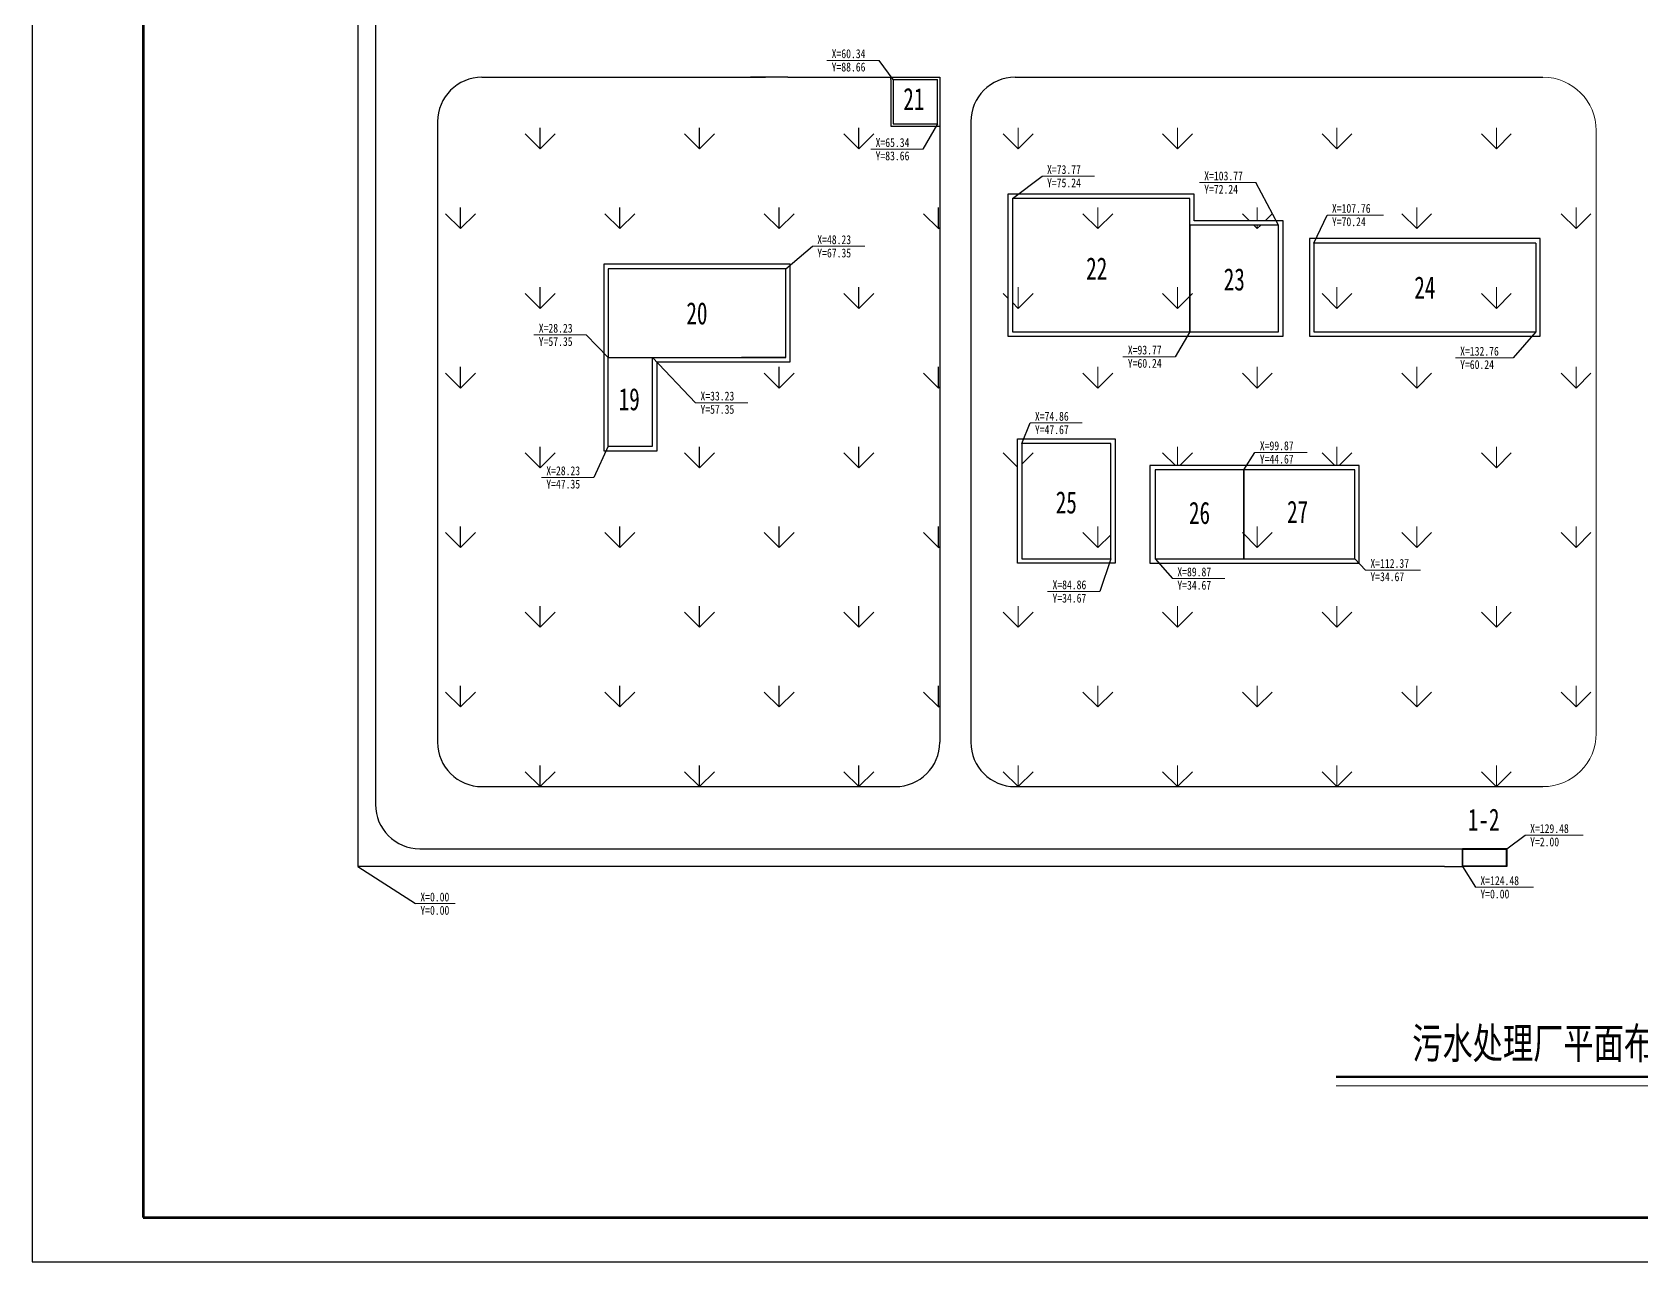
# Model space of a CAD drawing. Header units: millimetres. Extents: x 676 to 2703, y 109 to 703.
# Drawn here: x 675.8 to 1038.4, y 108.5 to 385.5 of the extents above; entities that cross this region are included whole.
import ezdxf
from ezdxf.enums import TextEntityAlignment as Align

# ---------------------------------------------------------------- set-up
doc = ezdxf.new("R2010")
doc.units = ezdxf.units.MM
doc.layers.get('0').update_dxf_attribs({"lineweight": 25})
doc.layers.add('图层5', color=6, linetype='Continuous', lineweight=70, plot=False)
doc.styles.add('Dim_ZB', font='txt', dxfattribs={"width": 0.8})
doc.styles.get("Standard").update_dxf_attribs({"font": 'txt', "bigfont": 'gbcbig.shx'})
doc.dimstyles.new('副本 ISO-25', dxfattribs={"dimtxt": 2.5, "dimasz": 2.5, "dimexe": 2, "dimexo": 2, "dimtad": 1, "dimlfac": 500, "dimtxsty": 'Standard', "dimblk": 'ARCHTICK', "dimcen": 2.5, "dimadec": 0, "dimazin": 0, "dimtfac": 1, "dimtmove": 0, "dimatfit": 3, "dimfxl": 1, "dimarcsym": 0})

# ---------------------------------------------------------------- blocks, each defined once
blk = doc.blocks.new('_ArchTick')
at = {"color": 0, "linetype": 'ByBlock', "const_width": 0.15}
blk.add_lwpolyline([(-0.5, -0.5), (0.5, 0.5)], dxfattribs=at)
blk = doc.blocks.new('*U16')
at = {"lineweight": 0}
blk.add_line((0, 0), (8.97, 0), dxfattribs=at)
at = {"lineweight": 0, "style": 'Dim_ZB', "width": 0.8}
blk.add_text(' X=0.00 ', height=2, dxfattribs=at).set_placement((0, 0.5))
blk.add_text(' Y=0.00 ', height=2, dxfattribs=at).set_placement((0, -0.5), align=Align.TOP_LEFT)
blk = doc.blocks.new('*U17')
at = {"lineweight": 0}
blk.add_line((0, 0), (13.02, 0), dxfattribs=at)
at = {"lineweight": 0, "style": 'Dim_ZB', "width": 0.8}
blk.add_text(' X=124.48 ', height=2, dxfattribs=at).set_placement((0, 0.5))
blk.add_text(' Y=0.00 ', height=2, dxfattribs=at).set_placement((0, -0.5), align=Align.TOP_LEFT)
blk = doc.blocks.new('*U18')
at = {"lineweight": 0}
blk.add_line((0, 0), (13.02, 0), dxfattribs=at)
at = {"lineweight": 0, "style": 'Dim_ZB', "width": 0.8}
blk.add_text(' X=129.48 ', height=2, dxfattribs=at).set_placement((0, 0.5))
blk.add_text(' Y=2.00 ', height=2, dxfattribs=at).set_placement((0, -0.5), align=Align.TOP_LEFT)
blk = doc.blocks.new('*U53')
at = {"lineweight": 0}
blk.add_line((0, 0), (-11.77, 0), dxfattribs=at)
at = {"lineweight": 0, "style": 'Dim_ZB', "width": 0.8}
blk.add_text(' X=60.34 ', height=2, dxfattribs=at).set_placement((-11.77, 0.5))
blk.add_text(' Y=88.66 ', height=2, dxfattribs=at).set_placement((-11.77, -0.5), align=Align.TOP_LEFT)
blk = doc.blocks.new('*U54')
at = {"lineweight": 0}
blk.add_line((0, 0), (-11.77, 0), dxfattribs=at)
at = {"lineweight": 0, "style": 'Dim_ZB', "width": 0.8}
blk.add_text(' X=65.34 ', height=2, dxfattribs=at).set_placement((-11.77, 0.5))
blk.add_text(' Y=83.66 ', height=2, dxfattribs=at).set_placement((-11.77, -0.5), align=Align.TOP_LEFT)
blk = doc.blocks.new('*U55')
at = {"lineweight": 0}
blk.add_line((0, 0), (11.77, 0), dxfattribs=at)
at = {"lineweight": 0, "style": 'Dim_ZB', "width": 0.8}
blk.add_text(' X=48.23 ', height=2, dxfattribs=at).set_placement((0, 0.5))
blk.add_text(' Y=67.35 ', height=2, dxfattribs=at).set_placement((0, -0.5), align=Align.TOP_LEFT)
blk = doc.blocks.new('*U56')
at = {"lineweight": 0}
blk.add_line((0, 0), (11.77, 0), dxfattribs=at)
at = {"lineweight": 0, "style": 'Dim_ZB', "width": 0.8}
blk.add_text(' X=33.23 ', height=2, dxfattribs=at).set_placement((0, 0.5))
blk.add_text(' Y=57.35 ', height=2, dxfattribs=at).set_placement((0, -0.5), align=Align.TOP_LEFT)
blk = doc.blocks.new('*U57')
at = {"lineweight": 0}
blk.add_line((0, 0), (-11.77, 0), dxfattribs=at)
at = {"lineweight": 0, "style": 'Dim_ZB', "width": 0.8}
blk.add_text(' X=28.23 ', height=2, dxfattribs=at).set_placement((-11.77, 0.5))
blk.add_text(' Y=47.35 ', height=2, dxfattribs=at).set_placement((-11.77, -0.5), align=Align.TOP_LEFT)
blk = doc.blocks.new('*U58')
at = {"lineweight": 0}
blk.add_line((0, 0), (-11.77, 0), dxfattribs=at)
at = {"lineweight": 0, "style": 'Dim_ZB', "width": 0.8}
blk.add_text(' X=28.23 ', height=2, dxfattribs=at).set_placement((-11.77, 0.5))
blk.add_text(' Y=57.35 ', height=2, dxfattribs=at).set_placement((-11.77, -0.5), align=Align.TOP_LEFT)
blk = doc.blocks.new('*U59')
at = {"lineweight": 0}
blk.add_line((0, 0), (11.77, 0), dxfattribs=at)
at = {"lineweight": 0, "style": 'Dim_ZB', "width": 0.8}
blk.add_text(' X=73.77 ', height=2, dxfattribs=at).set_placement((0, 0.5))
blk.add_text(' Y=75.24 ', height=2, dxfattribs=at).set_placement((0, -0.5), align=Align.TOP_LEFT)
blk = doc.blocks.new('*U60')
at = {"lineweight": 0}
blk.add_line((0, 0), (-11.77, 0), dxfattribs=at)
at = {"lineweight": 0, "style": 'Dim_ZB', "width": 0.8}
blk.add_text(' X=93.77 ', height=2, dxfattribs=at).set_placement((-11.77, 0.5))
blk.add_text(' Y=60.24 ', height=2, dxfattribs=at).set_placement((-11.77, -0.5), align=Align.TOP_LEFT)
blk = doc.blocks.new('*U61')
at = {"lineweight": 0}
blk.add_line((0, 0), (-12.71, 0), dxfattribs=at)
at = {"lineweight": 0, "style": 'Dim_ZB', "width": 0.8}
blk.add_text(' X=103.77 ', height=2, dxfattribs=at).set_placement((-12.71, 0.5))
blk.add_text(' Y=72.24 ', height=2, dxfattribs=at).set_placement((-12.71, -0.5), align=Align.TOP_LEFT)
blk = doc.blocks.new('*U62')
at = {"lineweight": 0}
blk.add_line((0, 0), (12.71, 0), dxfattribs=at)
at = {"lineweight": 0, "style": 'Dim_ZB', "width": 0.8}
blk.add_text(' X=107.76 ', height=2, dxfattribs=at).set_placement((0, 0.5))
blk.add_text(' Y=70.24 ', height=2, dxfattribs=at).set_placement((0, -0.5), align=Align.TOP_LEFT)
blk = doc.blocks.new('*U63')
at = {"lineweight": 0}
blk.add_line((0, 0), (-13.02, 0), dxfattribs=at)
at = {"lineweight": 0, "style": 'Dim_ZB', "width": 0.8}
blk.add_text(' X=132.76 ', height=2, dxfattribs=at).set_placement((-13.02, 0.5))
blk.add_text(' Y=60.24 ', height=2, dxfattribs=at).set_placement((-13.02, -0.5), align=Align.TOP_LEFT)
blk = doc.blocks.new('*U64')
at = {"lineweight": 0}
blk.add_line((0, 0), (-11.77, 0), dxfattribs=at)
at = {"lineweight": 0, "style": 'Dim_ZB', "width": 0.8}
blk.add_text(' X=84.86 ', height=2, dxfattribs=at).set_placement((-11.77, 0.5))
blk.add_text(' Y=34.67 ', height=2, dxfattribs=at).set_placement((-11.77, -0.5), align=Align.TOP_LEFT)
blk = doc.blocks.new('*U65')
at = {"lineweight": 0}
blk.add_line((0, 0), (11.77, 0), dxfattribs=at)
at = {"lineweight": 0, "style": 'Dim_ZB', "width": 0.8}
blk.add_text(' X=74.86 ', height=2, dxfattribs=at).set_placement((0, 0.5))
blk.add_text(' Y=47.67 ', height=2, dxfattribs=at).set_placement((0, -0.5), align=Align.TOP_LEFT)
blk = doc.blocks.new('*U66')
at = {"lineweight": 0}
blk.add_line((0, 0), (11.77, 0), dxfattribs=at)
at = {"lineweight": 0, "style": 'Dim_ZB', "width": 0.8}
blk.add_text(' X=89.87 ', height=2, dxfattribs=at).set_placement((0, 0.5))
blk.add_text(' Y=34.67 ', height=2, dxfattribs=at).set_placement((0, -0.5), align=Align.TOP_LEFT)
blk = doc.blocks.new('*U67')
at = {"lineweight": 0}
blk.add_line((0, 0), (11.77, 0), dxfattribs=at)
at = {"lineweight": 0, "style": 'Dim_ZB', "width": 0.8}
blk.add_text(' X=99.87 ', height=2, dxfattribs=at).set_placement((0, 0.5))
blk.add_text(' Y=44.67 ', height=2, dxfattribs=at).set_placement((0, -0.5), align=Align.TOP_LEFT)
blk = doc.blocks.new('*U68')
at = {"lineweight": 0}
blk.add_line((0, 0), (12.39, 0), dxfattribs=at)
at = {"lineweight": 0, "style": 'Dim_ZB', "width": 0.8}
blk.add_text(' X=112.37 ', height=2, dxfattribs=at).set_placement((0, 0.5))
blk.add_text(' Y=34.67 ', height=2, dxfattribs=at).set_placement((0, -0.5), align=Align.TOP_LEFT)

msp = doc.modelspace()

# ---------------------------------------------------------------- hatches: boundary and pattern name
at = {"lineweight": 25}
h = msp.add_hatch(dxfattribs=at)
h.set_pattern_fill('GRASS', color=256, style=0)
h.paths.add_polyline_path([(846.638028, 311.247625), (846.638028, 332.247625), (846.638028, 333.247625), (804.638028, 333.247625), (804.638028, 332.247625), (804.638028, 292.247625), (804.638028, 291.247625), (815.638028, 291.247625), (816.638028, 291.247625), (816.638028, 311.247625), (845.638028, 311.247625)], flags=16)
edge = h.paths.add_edge_path()
edge.add_arc((870.350271, 225.555922), 10, 270, 360)
edge.add_line((841.098475, 215.555922), (870.350271, 215.555922))
edge.add_line((880.350271, 375.374237), (880.350271, 225.555922))
edge.add_line((777.177861, 215.555922), (841.098475, 215.555922))
edge.add_line((767.177861, 365.374237), (767.177861, 225.555922))
edge.add_arc((777.177861, 225.555922), 10, 180, 270)
edge.add_arc((777.177861, 365.374237), 10, 90, 180)
edge.add_line((777.177861, 375.374237), (841.098475, 375.374237))
edge.add_line((851.098475, 375.374237), (880.350271, 375.374237))
edge.add_line((846.098475, 375.374237), (851.098475, 375.374237))
edge.add_line((846.098475, 375.374237), (837.70125, 375.374237))
at = {"lineweight": 0}
h = msp.add_hatch(dxfattribs=at)
h.set_pattern_fill('GRASS', color=256, style=0)
h.paths.add_polyline_path([(1028.315166, 363.374237, 0.4142135624), (1016.315166, 375.374237), (897.350271, 375.374237, 0.4142135624), (887.350271, 365.374237), (887.350271, 225.555922, 0.4142135624), (897.350271, 215.555922), (1016.315166, 215.555922, 0.4142135624), (1028.315166, 227.555922)])
h.paths.add_polyline_path([(927.689517, 265.893716), (927.689517, 266.893716), (927.689517, 286.893716), (927.689517, 287.893716), (974.918443, 287.893716), (974.918443, 286.893716), (974.918443, 265.893716), (973.918443, 265.893716)], flags=16)
h.paths.add_polyline_path([(928.918443, 266.893716), (928.918443, 286.893716), (948.918443, 286.893716), (973.918443, 286.893716), (973.918443, 266.893716)], flags=0)
h.paths.add_polyline_path([(919.890411, 265.893716), (898.890411, 265.893716), (897.890411, 265.893716), (897.890411, 293.893716), (898.890411, 293.893716), (918.890411, 293.893716), (919.890411, 293.893716), (919.890411, 266.893716)], flags=16)
h.paths.add_polyline_path([(918.890411, 266.893716), (898.890411, 266.893716), (898.890411, 292.893716), (918.890411, 292.893716)], flags=0)
h.paths.add_polyline_path([(957.721013, 317.027085), (956.721013, 317.027085), (895.721013, 317.027085), (895.721013, 318.027085), (895.721013, 348.027085), (895.721013, 349.027085), (937.721013, 349.027085), (937.721013, 348.027085), (937.721013, 343.027085), (957.721013, 343.027085), (957.721013, 342.027085)], flags=16)
h.paths.add_polyline_path([(963.701556, 317.027085), (963.701556, 318.027085), (963.701556, 338.027085), (963.701556, 339.027085), (1015.701556, 339.027085), (1015.701556, 338.027085), (1015.701556, 317.027085), (1014.701556, 317.027085)], flags=16)
h.paths.add_polyline_path([(956.721013, 318.027085), (936.721013, 318.027085), (896.721013, 318.027085), (896.721013, 348.027085), (936.721013, 348.027085), (936.721013, 342.027085), (956.721013, 342.027085)], flags=0)
h.paths.add_polyline_path([(964.701556, 318.027085), (964.701556, 338.027085), (1014.701556, 338.027085), (1014.701556, 318.027085)], flags=0)
h.paths.add_polyline_path([(1251.838751, 365.374237, 0.4142135624), (1241.838751, 375.374237), (1054.315166, 375.374237, 0.4142135624), (1042.315166, 363.374237), (1042.315166, 227.555922, 0.4142135624), (1054.315166, 215.555922), (1241.838751, 215.555922, 0.4142135624), (1251.838751, 225.555922), (1251.838751, 231.848657)])
h.paths.add_polyline_path([(1086.740503, 266.344595), (1086.740503, 267.344595), (1086.740503, 327.344595), (1086.740503, 328.344595), (1128.740503, 328.344595), (1128.740503, 327.344595), (1128.740503, 266.344595), (1127.740503, 266.344595)], flags=16)
h.paths.add_polyline_path([(1087.740503, 267.344595), (1087.740503, 327.344595), (1127.740503, 327.344595), (1127.740503, 267.344595)], flags=0)
h.paths.add_polyline_path([(1161.447949, 266.344595), (1161.447949, 267.344595), (1161.447949, 284.344595), (1162.447949, 284.344595), (1171.447949, 284.344595), (1171.447949, 338.344595), (1172.447949, 338.344595), (1213.447949, 338.344595), (1213.447949, 337.344595), (1213.447949, 266.344595), (1212.447949, 266.344595)], flags=16)
h.paths.add_polyline_path([(1162.447949, 267.344595), (1162.447949, 283.344595), (1172.447949, 283.344595), (1172.447949, 327.344595), (1172.447949, 337.344595), (1212.447949, 337.344595), (1212.447949, 327.344595), (1212.447949, 267.344595), (1172.447949, 267.344595)], flags=0)
h.paths.add_polyline_path([(904.551568, 350.083231), (915.151568, 350.083231), (915.151568, 353.083231), (904.551568, 353.083231)], flags=24)
h.paths.add_polyline_path([(904.551568, 353.083231), (915.151568, 353.083231), (915.151568, 356.083231), (904.551568, 356.083231)], flags=24)
h.paths.add_polyline_path([(922.757725, 309.424462), (933.091058, 309.424462), (933.091058, 312.424462), (922.757725, 312.424462)], flags=24)
h.paths.add_polyline_path([(922.757725, 312.424462), (933.357725, 312.424462), (933.357725, 315.424462), (922.757725, 315.424462)], flags=24)
h.paths.add_polyline_path([(939.973075, 348.645902), (950.573075, 348.645902), (950.573075, 351.645902), (939.973075, 351.645902)], flags=24)
h.paths.add_polyline_path([(939.973075, 351.645902), (951.373075, 351.645902), (951.373075, 354.645902), (939.973075, 354.645902)], flags=24)
h.paths.add_polyline_path([(968.76137, 341.336795), (979.094703, 341.336795), (979.094703, 344.336795), (968.76137, 344.336795)], flags=24)
h.paths.add_polyline_path([(968.76137, 344.336795), (980.16137, 344.336795), (980.16137, 347.336795), (968.76137, 347.336795)], flags=24)
h.paths.add_polyline_path([(997.656073, 309.146996), (1007.989406, 309.146996), (1007.989406, 312.146996), (997.656073, 312.146996)], flags=24)
h.paths.add_polyline_path([(997.656073, 312.146996), (1009.322739, 312.146996), (1009.322739, 315.146996), (997.656073, 315.146996)], flags=24)
h.paths.add_polyline_path([(905.778825, 256.530183), (916.378825, 256.530183), (916.378825, 259.530183), (905.778825, 259.530183)], flags=24)
h.paths.add_polyline_path([(905.778825, 259.530183), (916.378825, 259.530183), (916.378825, 262.530183), (905.778825, 262.530183)], flags=24)
h.paths.add_polyline_path([(901.813497, 294.485854), (912.413497, 294.485854), (912.413497, 297.485854), (901.813497, 297.485854)], flags=24)
h.paths.add_polyline_path([(901.813497, 297.485854), (912.413497, 297.485854), (912.413497, 300.485854), (901.813497, 300.485854)], flags=24)
h.paths.add_polyline_path([(933.919106, 259.435774), (944.519106, 259.435774), (944.519106, 262.435774), (933.919106, 262.435774)], flags=24)
h.paths.add_polyline_path([(933.919106, 262.435774), (944.519106, 262.435774), (944.519106, 265.435774), (933.919106, 265.435774)], flags=24)
h.paths.add_polyline_path([(952.505109, 287.856431), (963.105109, 287.856431), (963.105109, 290.856431), (952.505109, 290.856431)], flags=24)
h.paths.add_polyline_path([(952.505109, 290.856431), (963.105109, 290.856431), (963.105109, 293.856431), (952.505109, 293.856431)], flags=24)
h.paths.add_polyline_path([(977.426165, 261.349989), (988.026165, 261.349989), (988.026165, 264.349989), (977.426165, 264.349989)], flags=24)
h.paths.add_polyline_path([(977.426165, 264.349989), (988.559498, 264.349989), (988.559498, 267.349989), (977.426165, 267.349989)], flags=24)
h.paths.add_polyline_path([(957.482291, 281.261143), (964.542291, 281.261143), (964.542291, 273.704001), (957.482291, 273.704001)], flags=8)
h.paths.add_polyline_path([(935.356508, 280.974758), (942.456508, 280.974758), (942.456508, 273.417615), (935.356508, 273.417615)], flags=8)
h.paths.add_polyline_path([(905.358476, 283.337964), (912.398476, 283.337964), (912.398476, 275.780821), (905.358476, 275.780821)], flags=8)
h.paths.add_polyline_path([(986.09962, 331.757419), (993.27962, 331.757419), (993.27962, 324.257419), (986.09962, 324.257419)], flags=8)
h.paths.add_polyline_path([(943.220722, 333.581429), (950.260722, 333.581429), (950.260722, 326.024286), (943.220722, 326.024286)], flags=8)
h.paths.add_polyline_path([(912.212723, 336.044962), (919.252723, 336.044962), (919.252723, 328.544962), (912.212723, 328.544962)], flags=8)
h.paths.add_polyline_path([(1093.642871, 258.001902), (1104.242871, 258.001902), (1104.242871, 261.001902), (1093.642871, 261.001902)], flags=24)
h.paths.add_polyline_path([(1093.642871, 261.001902), (1105.309538, 261.001902), (1105.309538, 264.001902), (1093.642871, 264.001902)], flags=24)
h.paths.add_polyline_path([(1111.383204, 328.822385), (1121.983204, 328.822385), (1121.983204, 331.822385), (1111.383204, 331.822385)], flags=24)
h.paths.add_polyline_path([(1111.383204, 331.822385), (1123.049871, 331.822385), (1123.049871, 334.822385), (1111.383204, 334.822385)], flags=24)
h.paths.add_polyline_path([(1146.881046, 260.543742), (1157.481046, 260.543742), (1157.481046, 263.543742), (1146.881046, 263.543742)], flags=24)
h.paths.add_polyline_path([(1146.881046, 263.543742), (1158.814379, 263.543742), (1158.814379, 266.543742), (1146.881046, 266.543742)], flags=24)
h.paths.add_polyline_path([(1156.498268, 286.455735), (1167.098268, 286.455735), (1167.098268, 289.455735), (1156.498268, 289.455735)], flags=24)
h.paths.add_polyline_path([(1156.498268, 289.455735), (1167.631601, 289.455735), (1167.631601, 292.455735), (1156.498268, 292.455735)], flags=24)
h.paths.add_polyline_path([(1217.563335, 337.925235), (1228.163335, 337.925235), (1228.163335, 340.925235), (1217.563335, 340.925235)], flags=24)
h.paths.add_polyline_path([(1217.563335, 340.925235), (1229.230001, 340.925235), (1229.230001, 343.925235), (1217.563335, 343.925235)], flags=24)
h.paths.add_polyline_path([(1164.002066, 278.803662), (1171.082066, 278.803662), (1171.082066, 271.246519), (1164.002066, 271.246519)], flags=8)
h.paths.add_polyline_path([(1188.906013, 304.762508), (1195.966013, 304.762508), (1195.966013, 297.205365), (1188.906013, 297.205365)], flags=8)
h.paths.add_polyline_path([(1104.198568, 299.908705), (1111.258568, 299.908705), (1111.258568, 292.351562), (1104.198568, 292.351562)], flags=8)

# ---------------------------------------------------------------- linework, layer by layer
at = {"lineweight": 25}
for p, q in [((675.802068, 702.506476), (675.802068, 108.506476)), ((749.177861, 636.888366), (749.177861, 197.555922)), ((753.177861, 636.888366), (753.177861, 211.555922)), ((777.177861, 375.374237), (841.098475, 375.374237)), ((846.098475, 375.374237), (837.70125, 375.374237)), ((846.098475, 375.374237), (851.098475, 375.374237)), ((851.098475, 375.374237), (880.350271, 375.374237)), ((869.350271, 374.874237), (869.350271, 375.374237)), ((869.350271, 374.874237), (869.350271, 364.874237)), ((869.850271, 374.874237), (869.850271, 364.874237)), ((869.850271, 374.874237), (879.850271, 374.874237)), ((879.850271, 364.874237), (879.850271, 374.874237)), ((880.350271, 375.374237), (880.350271, 225.555922)), ((880.350271, 374.874237), (880.350271, 364.874237)), ((897.350271, 375.374237), (1016.315166, 375.374237)), ((767.177861, 365.374237), (767.177861, 225.555922)), ((869.350271, 364.874237), (869.350271, 364.374237)), ((869.350271, 364.374237), (879.850271, 364.374237)), ((869.850271, 364.874237), (879.850271, 364.874237)), ((879.850271, 364.374237), (880.350271, 364.374237)), ((887.350271, 365.374237), (887.350271, 225.555922)), ((937.721013, 349.027085), (895.721013, 349.027085)), ((895.721013, 349.027085), (895.721013, 348.027085)), ((937.721013, 348.027085), (937.721013, 349.027085)), ((895.721013, 348.027085), (895.721013, 318.027085)), ((896.721013, 348.027085), (896.721013, 318.027085)), ((936.721013, 348.027085), (896.721013, 348.027085)), ((936.721013, 318.027085), (936.721013, 348.027085)), ((937.721013, 343.027085), (937.721013, 348.027085)), ((936.721013, 342.027085), (936.721013, 318.027085)), ((956.721013, 342.027085), (936.721013, 342.027085)), ((957.721013, 343.027085), (937.721013, 343.027085)), ((956.721013, 318.027085), (956.721013, 342.027085)), ((957.721013, 342.027085), (957.721013, 343.027085)), ((957.721013, 317.027085), (957.721013, 342.027085)), ((1015.701556, 339.027085), (963.701556, 339.027085)), ((963.701556, 339.027085), (963.701556, 338.027085)), ((963.701556, 338.027085), (963.701556, 318.027085)), ((1014.701556, 338.027085), (964.701556, 338.027085)), ((964.701556, 338.027085), (964.701556, 318.027085)), ((1014.701556, 338.027085), (1014.701556, 318.027085)), ((1015.701556, 338.027085), (1015.701556, 339.027085)), ((1015.701556, 317.027085), (1015.701556, 338.027085)), ((846.638028, 333.247625), (804.638028, 333.247625)), ((804.638028, 333.247625), (804.638028, 332.247625)), ((804.638028, 332.247625), (804.638028, 292.247625)), ((805.638028, 332.247625), (805.638028, 312.247625)), ((845.638028, 332.247625), (805.638028, 332.247625)), ((805.638028, 332.247625), (805.638028, 322.247625)), ((845.638028, 312.247625), (845.638028, 332.247625)), ((846.638028, 332.247625), (846.638028, 333.247625)), ((846.638028, 311.247625), (846.638028, 332.247625)), ((895.721013, 318.027085), (895.721013, 317.027085)), ((895.721013, 317.027085), (956.721013, 317.027085)), ((896.721013, 318.027085), (936.721013, 318.027085)), ((936.721013, 318.027085), (956.721013, 318.027085)), ((956.721013, 317.027085), (957.721013, 317.027085)), ((963.701556, 318.027085), (963.701556, 317.027085)), ((963.701556, 317.027085), (1014.701556, 317.027085)), ((964.701556, 318.027085), (1014.701556, 318.027085)), ((964.701556, 318.027085), (1014.701556, 318.027085)), ((1014.701556, 317.027085), (1015.701556, 317.027085)), ((805.638028, 312.247625), (845.638028, 312.247625)), ((805.638028, 292.247625), (805.638028, 312.247625)), ((815.638028, 292.247625), (815.638028, 312.247625)), ((845.638028, 312.247625), (835.638028, 312.247625)), ((837.21668, 312.247625), (845.638028, 312.247625)), ((816.638028, 291.247625), (816.638028, 311.247625)), ((816.638028, 311.247625), (845.638028, 311.247625)), ((845.638028, 311.247625), (846.638028, 311.247625)), ((897.890411, 265.893716), (897.890411, 293.893716)), ((897.890411, 293.893716), (898.890411, 293.893716)), ((898.890411, 293.893716), (918.890411, 293.893716)), ((918.890411, 293.893716), (919.890411, 293.893716)), ((919.890411, 293.893716), (919.890411, 266.893716)), ((804.638028, 292.247625), (804.638028, 291.247625)), ((804.638028, 291.247625), (815.638028, 291.247625)), ((805.638028, 292.247625), (815.638028, 292.247625)), ((815.638028, 291.247625), (816.638028, 291.247625)), ((898.890411, 292.893716), (898.890411, 266.893716)), ((918.890411, 292.893716), (898.890411, 292.893716)), ((918.890411, 266.893716), (918.890411, 292.893716)), ((974.918443, 287.893716), (927.689517, 287.893716)), ((927.689517, 287.893716), (927.689517, 286.893716)), ((927.689517, 286.893716), (927.689517, 266.893716)), ((928.918443, 286.893716), (928.918443, 266.893716)), ((948.918443, 286.893716), (928.918443, 286.893716)), ((948.918443, 286.893716), (948.918443, 266.893716)), ((973.918443, 286.893716), (948.918443, 286.893716)), ((948.918443, 266.893716), (948.918443, 286.893716)), ((973.918443, 266.893716), (973.918443, 286.893716)), ((974.918443, 286.893716), (974.918443, 287.893716)), ((974.918443, 265.893716), (974.918443, 286.893716)), ((898.890411, 265.893716), (897.890411, 265.893716)), ((898.890411, 266.893716), (918.890411, 266.893716)), ((919.890411, 265.893716), (898.890411, 265.893716)), ((919.890411, 266.893716), (919.890411, 265.893716)), ((927.689517, 266.893716), (927.689517, 265.893716)), ((927.689517, 265.893716), (973.918443, 265.893716)), ((928.918443, 266.893716), (948.918443, 266.893716)), ((928.918443, 266.893716), (973.918443, 266.893716)), ((948.918443, 266.893716), (973.918443, 266.893716)), ((973.918443, 265.893716), (974.918443, 265.893716)), ((777.177861, 215.555922), (841.098475, 215.555922)), ((841.098475, 215.555922), (870.350271, 215.555922)), ((897.350271, 215.555922), (1016.315166, 215.555922)), ((763.177861, 201.555922), (998.147532, 201.555922)), ((1008.147532, 201.555922), (998.147532, 201.555922)), ((998.147532, 197.555922), (998.147532, 201.455922)), ((998.247532, 197.655922), (998.247532, 201.455922)), ((998.247532, 201.455922), (1008.047532, 201.455922)), ((1008.047532, 201.455922), (1008.047532, 197.655922)), ((1008.147532, 201.555922), (1008.147532, 197.555922)), ((994.147532, 197.555922), (749.177861, 197.555922)), ((994.147532, 197.555922), (998.247532, 197.555922)), ((1008.147532, 197.555922), (998.147532, 197.555922)), ((1008.047532, 197.655922), (998.247532, 197.655922)), ((675.802068, 108.506476), (1516.802068, 108.506476))]:
    msp.add_line(p, q, dxfattribs=at)
at = {"lineweight": 100}
for p, q in [((700.802068, 692.506476), (700.802068, 118.506476)), ((700.802068, 118.506476), (1506.802068, 118.506476))]:
    msp.add_line(p, q, dxfattribs=at)
at = {"lineweight": 0}
for p, q in [((1028.315166, 363.374237), (1028.315166, 227.555922)), ((969.725019, 148.153144), (1071.965038, 148.153144))]:
    msp.add_line(p, q, dxfattribs=at)
at = {"lineweight": 50}
msp.add_line((969.725019, 150.153144), (1071.965038, 150.153144), dxfattribs=at)
at = {"lineweight": 25}
for centre, start, end in [((777.177861, 365.374237), 90, 180), ((897.350271, 365.374237), 90, 180), ((777.177861, 225.555922), 180, 270), ((870.350271, 225.555922), 270, 0), ((897.350271, 225.555922), 180, 270), ((763.177861, 211.555922), 180, 270)]:
    msp.add_arc(centre, 10, start, end, dxfattribs=at)
at = {"lineweight": 0}
for centre, start, end in [((1016.315166, 363.374237), 0, 90), ((1016.315166, 227.555922), 270, 360)]:
    msp.add_arc(centre, 12, start, end, dxfattribs=at)

# ---------------------------------------------------------------- block references
at = {"layer": '图层5', "lineweight": 25}
for name, p in [('*U53', (866.671131, 379.17855)), ('*U54', (876.577546, 359.160724)), ('*U59', (903.451568, 353.083231)), ('*U61', (951.581749, 351.645902)), ('*U62', (967.66137, 344.336795)), ('*U55', (851.667252, 337.283009)), ('*U58', (800.66441, 317.342029)), ('*U60', (933.425069, 312.424462)), ('*U63', (1009.579129, 312.146996)), ('*U56', (825.335685, 302.054298)), ('*U65', (900.713497, 297.485854)), ('*U67', (951.405109, 290.856431)), ('*U57', (802.36259, 285.220924)), ('*U66', (932.819106, 262.435774)), ('*U68', (976.326165, 264.349989)), ('*U64', (916.44617, 259.530183)), ('*U18', (1012.330664, 204.607967)), ('*U17', (1001.119474, 192.877517)), ('*U16', (762.203442, 189.194441))]:
    msp.add_blockref(name, p, dxfattribs=at)

# ---------------------------------------------------------------- texts
at = {"lineweight": 25}
for s, insert, char_height, width, attachment_point in [('{\\f@FangSong|b0|i0|c134|p49;\\W0.7;21}', (874.518474, 370.479655), 5, 22, 5), ('{\\f@FangSong|b0|i0|c134|p49;\\W0.7;22}', (915.732723, 332.294962), 5, 22, 5), ('{\\f@FangSong|b0|i0|c134|p49;\\W0.7;23}', (946.740722, 329.802858), 5, 22, 5), ('{\\f@FangSong|b0|i0|c134|p49;\\W0.7;24}', (989.68962, 328.007419), 5, 22, 5), ('{\\f@FangSong|b0|i0|c134|p49;\\W0.7;20}', (825.626092, 322.15352), 5, 22, 5), ('{\\f@FangSong|b0|i0|c134|p49;\\W0.7;19}', (810.363187, 302.809695), 5, 22, 5), ('{\\f@FangSong|b0|i0|c134|p49;\\W0.7;25}', (908.878476, 279.559392), 5, 22, 5), ('{\\f@FangSong|b0|i0|c134|p49;\\W0.7;26}', (938.906508, 277.196186), 5, 22, 5), ('{\\f@FangSong|b0|i0|c134|p49;\\W0.7;27}', (961.012291, 277.482572), 5, 22, 5), ('{\\f@FangSong|b0|i0|c134|p49;\\W0.7;1-2}', (1002.946807, 208.115042), 5, 8.46769743, 5), ('{\\fFangSong|b0|i0|c134|p49;\\W0.714;污水处理厂平面布置图}', (1020.917621, 161.256856), 7, 137.63332397, 2)]:
    msp.add_mtext(s, dxfattribs=dict(at, insert=insert, char_height=char_height, width=width, attachment_point=attachment_point))

# ---------------------------------------------------------------- leaders
at = {"layer": '图层5', "lineweight": 25}
for points in [[(869.850271, 374.874237), (866.671131, 379.17855)], [(879.850271, 364.874237), (876.577546, 359.160724)], [(896.721013, 348.027085), (903.451568, 353.083231)], [(956.721013, 342.027085), (951.581749, 351.645902)], [(964.701556, 338.027085), (967.66137, 344.336795)], [(845.638028, 332.247625), (851.667252, 337.283009)], [(805.638028, 312.247625), (800.66441, 317.342029)], [(936.721013, 318.027085), (933.425069, 312.424462)], [(1014.701556, 318.027085), (1009.579129, 312.146996)], [(815.638028, 312.247625), (825.335685, 302.054298)], [(898.890411, 292.893716), (900.713497, 297.485854)], [(805.638028, 292.247625), (802.36259, 285.220924)], [(948.918443, 286.893716), (951.405109, 290.856431)], [(918.890411, 266.893716), (916.44617, 259.530183)], [(928.918443, 266.893716), (932.819106, 262.435774)], [(973.918443, 266.893716), (976.326165, 264.349989)], [(1008.147532, 201.555922), (1012.330664, 204.607967)], [(749.177861, 197.555922), (762.203442, 189.194441)], [(998.147532, 197.555922), (1001.119474, 192.877517)]]:
    msp.add_leader(points, dimstyle='副本 ISO-25', override={"dimzin": 0, "dimldrblk": 'None'}, dxfattribs=at)

doc.saveas('drawing.dxf')
